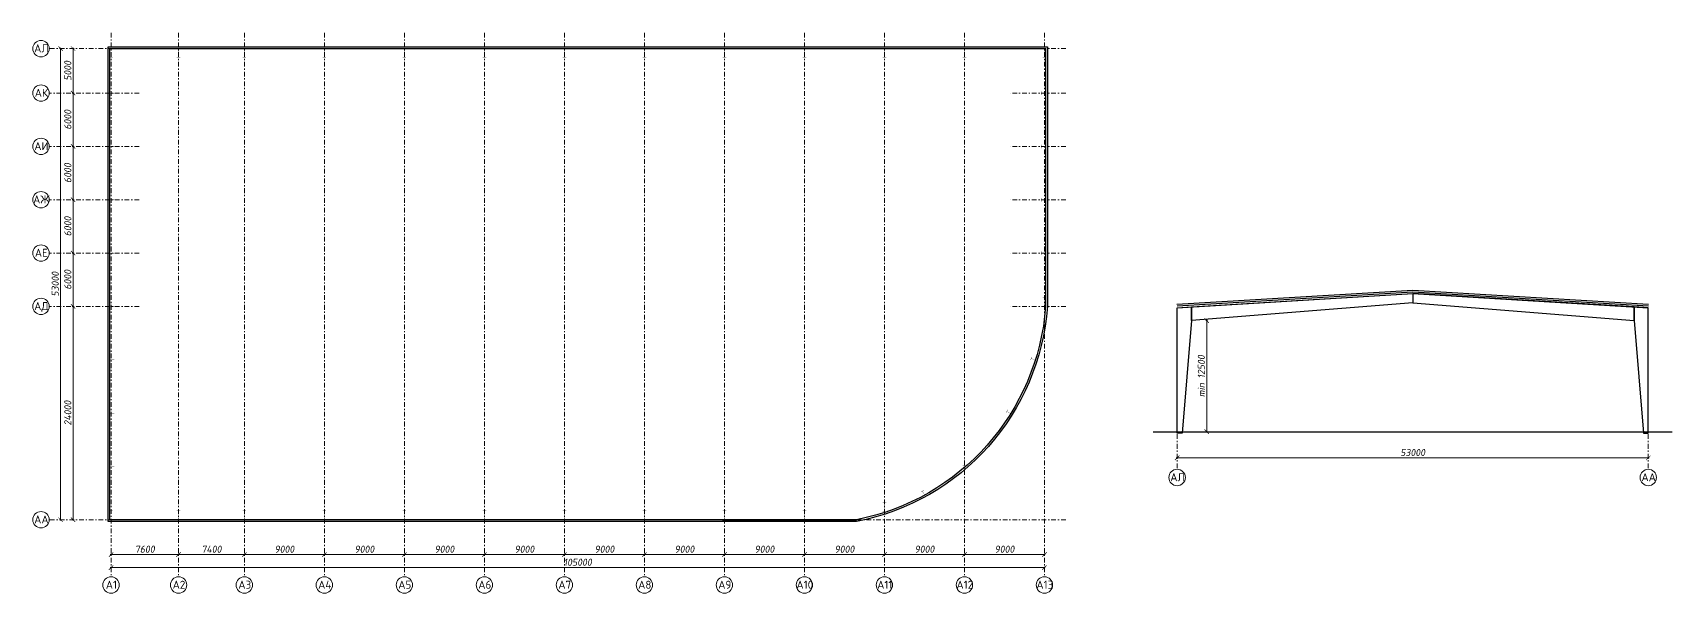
# Model space of a CAD drawing. Header units: millimetres. Extents: x -2648 to 2168491, y -277796 to 297800.
# Drawn here: x 1461859 to 1646277, y 129319 to 192365 of the extents above; entities that cross this region are included whole.
import ezdxf
from ezdxf.enums import TextEntityAlignment as Align

# ---------------------------------------------------------------- set-up
doc = ezdxf.new("R2010")
doc.units = ezdxf.units.MM
doc.linetypes.add('Штрихштриховая', pattern=[1093.611073, 529.166651, -211.666656, 141.111112, -211.666656])
doc.layers.get('0').update_dxf_attribs({"lineweight": 0})
doc.layers.get('Defpoints').update_dxf_attribs({"color": 252})
doc.layers.add('Axes', color=1, linetype='Continuous')
doc.layers.add('Dimension', color=162, linetype='Continuous', lineweight=25)
doc.layers.add('я_12', color=1, linetype='Continuous', lineweight=20)
doc.styles.add('Лена', font='isocpeur.ttf', dxfattribs={"oblique": 10})
doc.dimstyles.new('S-100', dxfattribs={"dimscale": 100, "dimtxt": 1, "dimasz": 1.5, "dimexe": 1, "dimexo": 1, "dimgap": 1, "dimtad": 1, "dimdec": 0, "dimzin": 0, "dimdsep": 46, "dimtxsty": 'Лена', "dimblk": 'ARCHTICK', "dimcen": 2, "dimdle": 1, "dimclrd": 256, "dimclre": 256, "dimclrt": 256, "dimadec": 0, "dimazin": 0, "dimtfac": 1, "dimtdec": 0, "dimtmove": 1, "dimatfit": 2, "dimfxl": 1, "dimtolj": 1, "dimtzin": 0, "dimlwd": 20, "dimlwe": 20, "dimarcsym": 0})

# ---------------------------------------------------------------- blocks, each defined once
blk = doc.blocks.new('_ArchTick')
at = {"color": 0, "linetype": 'ByBlock', "const_width": 0.15}
blk.add_lwpolyline([(-0.5, -0.5), (0.5, 0.5)], dxfattribs=at)
blk = doc.blocks.new('*D411')
at = {"layer": 'Defpoints', "color": 0, "lineweight": -2, "ltscale": 100, "transparency": 16777216}
for p in [(1470659, 133371), (1478259, 133672), (1478259, 131167)]:
    blk.add_point(p, dxfattribs=at)
at = {"layer": 'Dimension', "lineweight": 20, "ltscale": 100, "transparency": 16777216}
for p, q in [((1470559, 133672), (1478359, 133672)), ((1470659, 133572), (1470659, 133772)), ((1478259, 133572), (1478259, 133772))]:
    blk.add_line(p, q, dxfattribs=at)
at = {"layer": 'Dimension', "lineweight": 20, "ltscale": 100, "transparency": 16777216, "xscale": 500, "yscale": 500, "zscale": 500, "rotation": 180}
blk.add_blockref('_ArchTick', (1470659, 133672), dxfattribs=at)
at = {"layer": 'Dimension', "lineweight": 20, "ltscale": 100, "transparency": 16777216, "xscale": 500, "yscale": 500, "zscale": 500}
blk.add_blockref('_ArchTick', (1478259, 133672), dxfattribs=at)
at = {"layer": 'Dimension', "lineweight": -2, "ltscale": 100, "transparency": 16777216, "insert": (1474459, 134272), "char_height": 800, "attachment_point": 5, "style": 'Лена'}
blk.add_mtext('\\A1;7600', dxfattribs=at)
blk = doc.blocks.new('*D412')
at = {"layer": 'Defpoints', "color": 0, "lineweight": -2, "ltscale": 100, "transparency": 16777216}
for p in [(1470659, 133512), (1575659, 132200), (1575659, 131167)]:
    blk.add_point(p, dxfattribs=at)
at = {"layer": 'Dimension', "lineweight": 20, "ltscale": 100, "transparency": 16777216}
for p, q in [((1470559, 132200), (1575759, 132200)), ((1470659, 132300), (1470659, 132100)), ((1575659, 132100), (1575659, 132300))]:
    blk.add_line(p, q, dxfattribs=at)
at = {"layer": 'Dimension', "lineweight": 20, "ltscale": 100, "transparency": 16777216, "xscale": 500, "yscale": 500, "zscale": 500, "rotation": 180}
blk.add_blockref('_ArchTick', (1470659, 132200), dxfattribs=at)
at = {"layer": 'Dimension', "lineweight": 20, "ltscale": 100, "transparency": 16777216, "xscale": 500, "yscale": 500, "zscale": 500}
blk.add_blockref('_ArchTick', (1575659, 132200), dxfattribs=at)
at = {"layer": 'Dimension', "lineweight": -2, "ltscale": 100, "transparency": 16777216, "insert": (1523159, 132800), "char_height": 800, "attachment_point": 5, "style": 'Лена'}
blk.add_mtext('\\A1;105000', dxfattribs=at)
blk = doc.blocks.new('*D413')
at = {"layer": 'Defpoints', "color": 0, "lineweight": -2, "ltscale": 100, "transparency": 16777216}
for p in [(1463707, 190583), (1464985, 190583), (1463707, 137583)]:
    blk.add_point(p, dxfattribs=at)
at = {"layer": 'Dimension', "lineweight": 20, "ltscale": 100, "transparency": 16777216}
for p, q in [((1464885, 190583), (1465085, 190583)), ((1464985, 137483), (1464985, 190683)), ((1464885, 137583), (1465085, 137583))]:
    blk.add_line(p, q, dxfattribs=at)
at = {"layer": 'Dimension', "lineweight": 20, "ltscale": 100, "transparency": 16777216, "xscale": 500, "yscale": 500, "zscale": 500}
for p, rotation in [((1464985, 190583), 90), ((1464985, 137583), 270)]:
    blk.add_blockref('_ArchTick', p, dxfattribs=dict(at, rotation=rotation))
at = {"layer": 'Dimension', "lineweight": -2, "ltscale": 100, "transparency": 16777216, "insert": (1464385, 164083), "char_height": 800, "attachment_point": 5, "rotation": 90, "style": 'Лена'}
blk.add_mtext('\\A1;53000', dxfattribs=at)
blk = doc.blocks.new('*D414')
at = {"layer": 'Defpoints', "color": 0, "lineweight": -2, "ltscale": 100, "transparency": 16777216}
for p in [(1478259, 133371), (1485659, 133672), (1485659, 131167)]:
    blk.add_point(p, dxfattribs=at)
at = {"layer": 'Dimension', "lineweight": 20, "ltscale": 100, "transparency": 16777216}
for p, q in [((1478159, 133672), (1485759, 133672)), ((1478259, 133572), (1478259, 133772)), ((1485659, 133572), (1485659, 133772))]:
    blk.add_line(p, q, dxfattribs=at)
at = {"layer": 'Dimension', "lineweight": 20, "ltscale": 100, "transparency": 16777216, "xscale": 500, "yscale": 500, "zscale": 500, "rotation": 180}
blk.add_blockref('_ArchTick', (1478259, 133672), dxfattribs=at)
at = {"layer": 'Dimension', "lineweight": 20, "ltscale": 100, "transparency": 16777216, "xscale": 500, "yscale": 500, "zscale": 500}
blk.add_blockref('_ArchTick', (1485659, 133672), dxfattribs=at)
at = {"layer": 'Dimension', "lineweight": -2, "ltscale": 100, "transparency": 16777216, "insert": (1481959, 134272), "char_height": 800, "attachment_point": 5, "style": 'Лена'}
blk.add_mtext('\\A1;7400', dxfattribs=at)
blk = doc.blocks.new('*D415')
at = {"layer": 'Defpoints', "color": 0, "lineweight": -2, "ltscale": 100, "transparency": 16777216}
for p in [(1485659, 133371), (1494659, 133672), (1494659, 131167)]:
    blk.add_point(p, dxfattribs=at)
at = {"layer": 'Dimension', "lineweight": 20, "ltscale": 100, "transparency": 16777216}
for p, q in [((1485559, 133672), (1494759, 133672)), ((1485659, 133572), (1485659, 133772)), ((1494659, 133572), (1494659, 133772))]:
    blk.add_line(p, q, dxfattribs=at)
at = {"layer": 'Dimension', "lineweight": 20, "ltscale": 100, "transparency": 16777216, "xscale": 500, "yscale": 500, "zscale": 500, "rotation": 180}
blk.add_blockref('_ArchTick', (1485659, 133672), dxfattribs=at)
at = {"layer": 'Dimension', "lineweight": 20, "ltscale": 100, "transparency": 16777216, "xscale": 500, "yscale": 500, "zscale": 500}
blk.add_blockref('_ArchTick', (1494659, 133672), dxfattribs=at)
at = {"layer": 'Dimension', "lineweight": -2, "ltscale": 100, "transparency": 16777216, "insert": (1490159, 134272), "char_height": 800, "attachment_point": 5, "style": 'Лена'}
blk.add_mtext('\\A1;9000', dxfattribs=at)
blk = doc.blocks.new('*D416')
at = {"layer": 'Defpoints', "color": 0, "lineweight": -2, "ltscale": 100, "transparency": 16777216}
for p in [(1494659, 133371), (1503659, 133672), (1503659, 131167)]:
    blk.add_point(p, dxfattribs=at)
at = {"layer": 'Dimension', "lineweight": 20, "ltscale": 100, "transparency": 16777216}
for p, q in [((1494559, 133672), (1503759, 133672)), ((1494659, 133572), (1494659, 133772)), ((1503659, 133572), (1503659, 133772))]:
    blk.add_line(p, q, dxfattribs=at)
at = {"layer": 'Dimension', "lineweight": 20, "ltscale": 100, "transparency": 16777216, "xscale": 500, "yscale": 500, "zscale": 500, "rotation": 180}
blk.add_blockref('_ArchTick', (1494659, 133672), dxfattribs=at)
at = {"layer": 'Dimension', "lineweight": 20, "ltscale": 100, "transparency": 16777216, "xscale": 500, "yscale": 500, "zscale": 500}
blk.add_blockref('_ArchTick', (1503659, 133672), dxfattribs=at)
at = {"layer": 'Dimension', "lineweight": -2, "ltscale": 100, "transparency": 16777216, "insert": (1499159, 134272), "char_height": 800, "attachment_point": 5, "style": 'Лена'}
blk.add_mtext('\\A1;9000', dxfattribs=at)
blk = doc.blocks.new('*D417')
at = {"layer": 'Defpoints', "color": 0, "lineweight": -2, "ltscale": 100, "transparency": 16777216}
for p in [(1503659, 133371), (1512659, 133672), (1512659, 131167)]:
    blk.add_point(p, dxfattribs=at)
at = {"layer": 'Dimension', "lineweight": 20, "ltscale": 100, "transparency": 16777216}
for p, q in [((1503559, 133672), (1512759, 133672)), ((1503659, 133572), (1503659, 133772)), ((1512659, 133572), (1512659, 133772))]:
    blk.add_line(p, q, dxfattribs=at)
at = {"layer": 'Dimension', "lineweight": 20, "ltscale": 100, "transparency": 16777216, "xscale": 500, "yscale": 500, "zscale": 500, "rotation": 180}
blk.add_blockref('_ArchTick', (1503659, 133672), dxfattribs=at)
at = {"layer": 'Dimension', "lineweight": 20, "ltscale": 100, "transparency": 16777216, "xscale": 500, "yscale": 500, "zscale": 500}
blk.add_blockref('_ArchTick', (1512659, 133672), dxfattribs=at)
at = {"layer": 'Dimension', "lineweight": -2, "ltscale": 100, "transparency": 16777216, "insert": (1508159, 134272), "char_height": 800, "attachment_point": 5, "style": 'Лена'}
blk.add_mtext('\\A1;9000', dxfattribs=at)
blk = doc.blocks.new('*D418')
at = {"layer": 'Defpoints', "color": 0, "lineweight": -2, "ltscale": 100, "transparency": 16777216}
for p in [(1512659, 133371), (1521659, 133672), (1521659, 131167)]:
    blk.add_point(p, dxfattribs=at)
at = {"layer": 'Dimension', "lineweight": 20, "ltscale": 100, "transparency": 16777216}
for p, q in [((1512559, 133672), (1521759, 133672)), ((1512659, 133572), (1512659, 133772)), ((1521659, 133572), (1521659, 133772))]:
    blk.add_line(p, q, dxfattribs=at)
at = {"layer": 'Dimension', "lineweight": 20, "ltscale": 100, "transparency": 16777216, "xscale": 500, "yscale": 500, "zscale": 500, "rotation": 180}
blk.add_blockref('_ArchTick', (1512659, 133672), dxfattribs=at)
at = {"layer": 'Dimension', "lineweight": 20, "ltscale": 100, "transparency": 16777216, "xscale": 500, "yscale": 500, "zscale": 500}
blk.add_blockref('_ArchTick', (1521659, 133672), dxfattribs=at)
at = {"layer": 'Dimension', "lineweight": -2, "ltscale": 100, "transparency": 16777216, "insert": (1517159, 134272), "char_height": 800, "attachment_point": 5, "style": 'Лена'}
blk.add_mtext('\\A1;9000', dxfattribs=at)
blk = doc.blocks.new('*D419')
at = {"layer": 'Defpoints', "color": 0, "lineweight": -2, "ltscale": 100, "transparency": 16777216}
for p in [(1521659, 133371), (1530659, 133672), (1530659, 131167)]:
    blk.add_point(p, dxfattribs=at)
at = {"layer": 'Dimension', "lineweight": 20, "ltscale": 100, "transparency": 16777216}
for p, q in [((1521559, 133672), (1530759, 133672)), ((1521659, 133572), (1521659, 133772)), ((1530659, 133572), (1530659, 133772))]:
    blk.add_line(p, q, dxfattribs=at)
at = {"layer": 'Dimension', "lineweight": 20, "ltscale": 100, "transparency": 16777216, "xscale": 500, "yscale": 500, "zscale": 500, "rotation": 180}
blk.add_blockref('_ArchTick', (1521659, 133672), dxfattribs=at)
at = {"layer": 'Dimension', "lineweight": 20, "ltscale": 100, "transparency": 16777216, "xscale": 500, "yscale": 500, "zscale": 500}
blk.add_blockref('_ArchTick', (1530659, 133672), dxfattribs=at)
at = {"layer": 'Dimension', "lineweight": -2, "ltscale": 100, "transparency": 16777216, "insert": (1526159, 134272), "char_height": 800, "attachment_point": 5, "style": 'Лена'}
blk.add_mtext('\\A1;9000', dxfattribs=at)
blk = doc.blocks.new('*D420')
at = {"layer": 'Defpoints', "color": 0, "lineweight": -2, "ltscale": 100, "transparency": 16777216}
for p in [(1530659, 133371), (1539659, 133672), (1539659, 131167)]:
    blk.add_point(p, dxfattribs=at)
at = {"layer": 'Dimension', "lineweight": 20, "ltscale": 100, "transparency": 16777216}
for p, q in [((1530559, 133672), (1539759, 133672)), ((1530659, 133572), (1530659, 133772)), ((1539659, 133572), (1539659, 133772))]:
    blk.add_line(p, q, dxfattribs=at)
at = {"layer": 'Dimension', "lineweight": 20, "ltscale": 100, "transparency": 16777216, "xscale": 500, "yscale": 500, "zscale": 500, "rotation": 180}
blk.add_blockref('_ArchTick', (1530659, 133672), dxfattribs=at)
at = {"layer": 'Dimension', "lineweight": 20, "ltscale": 100, "transparency": 16777216, "xscale": 500, "yscale": 500, "zscale": 500}
blk.add_blockref('_ArchTick', (1539659, 133672), dxfattribs=at)
at = {"layer": 'Dimension', "lineweight": -2, "ltscale": 100, "transparency": 16777216, "insert": (1535159, 134272), "char_height": 800, "attachment_point": 5, "style": 'Лена'}
blk.add_mtext('\\A1;9000', dxfattribs=at)
blk = doc.blocks.new('*D421')
at = {"layer": 'Defpoints', "color": 0, "lineweight": -2, "ltscale": 100, "transparency": 16777216}
for p in [(1539659, 133371), (1548659, 133672), (1548659, 131167)]:
    blk.add_point(p, dxfattribs=at)
at = {"layer": 'Dimension', "lineweight": 20, "ltscale": 100, "transparency": 16777216}
for p, q in [((1539559, 133672), (1548759, 133672)), ((1539659, 133572), (1539659, 133772)), ((1548659, 133572), (1548659, 133772))]:
    blk.add_line(p, q, dxfattribs=at)
at = {"layer": 'Dimension', "lineweight": 20, "ltscale": 100, "transparency": 16777216, "xscale": 500, "yscale": 500, "zscale": 500, "rotation": 180}
blk.add_blockref('_ArchTick', (1539659, 133672), dxfattribs=at)
at = {"layer": 'Dimension', "lineweight": 20, "ltscale": 100, "transparency": 16777216, "xscale": 500, "yscale": 500, "zscale": 500}
blk.add_blockref('_ArchTick', (1548659, 133672), dxfattribs=at)
at = {"layer": 'Dimension', "lineweight": -2, "ltscale": 100, "transparency": 16777216, "insert": (1544159, 134272), "char_height": 800, "attachment_point": 5, "style": 'Лена'}
blk.add_mtext('\\A1;9000', dxfattribs=at)
blk = doc.blocks.new('*D422')
at = {"layer": 'Defpoints', "color": 0, "lineweight": -2, "ltscale": 100, "transparency": 16777216}
for p in [(1548659, 133371), (1557659, 133672), (1557659, 131167)]:
    blk.add_point(p, dxfattribs=at)
at = {"layer": 'Dimension', "lineweight": 20, "ltscale": 100, "transparency": 16777216}
for p, q in [((1548559, 133672), (1557759, 133672)), ((1548659, 133572), (1548659, 133772)), ((1557659, 133572), (1557659, 133772))]:
    blk.add_line(p, q, dxfattribs=at)
at = {"layer": 'Dimension', "lineweight": 20, "ltscale": 100, "transparency": 16777216, "xscale": 500, "yscale": 500, "zscale": 500, "rotation": 180}
blk.add_blockref('_ArchTick', (1548659, 133672), dxfattribs=at)
at = {"layer": 'Dimension', "lineweight": 20, "ltscale": 100, "transparency": 16777216, "xscale": 500, "yscale": 500, "zscale": 500}
blk.add_blockref('_ArchTick', (1557659, 133672), dxfattribs=at)
at = {"layer": 'Dimension', "lineweight": -2, "ltscale": 100, "transparency": 16777216, "insert": (1553159, 134272), "char_height": 800, "attachment_point": 5, "style": 'Лена'}
blk.add_mtext('\\A1;9000', dxfattribs=at)
blk = doc.blocks.new('*D423')
at = {"layer": 'Defpoints', "color": 0, "lineweight": -2, "ltscale": 100, "transparency": 16777216}
for p in [(1557659, 133371), (1566659, 133672), (1566659, 131167)]:
    blk.add_point(p, dxfattribs=at)
at = {"layer": 'Dimension', "lineweight": 20, "ltscale": 100, "transparency": 16777216}
for p, q in [((1557559, 133672), (1566759, 133672)), ((1557659, 133572), (1557659, 133772)), ((1566659, 133572), (1566659, 133772))]:
    blk.add_line(p, q, dxfattribs=at)
at = {"layer": 'Dimension', "lineweight": 20, "ltscale": 100, "transparency": 16777216, "xscale": 500, "yscale": 500, "zscale": 500, "rotation": 180}
blk.add_blockref('_ArchTick', (1557659, 133672), dxfattribs=at)
at = {"layer": 'Dimension', "lineweight": 20, "ltscale": 100, "transparency": 16777216, "xscale": 500, "yscale": 500, "zscale": 500}
blk.add_blockref('_ArchTick', (1566659, 133672), dxfattribs=at)
at = {"layer": 'Dimension', "lineweight": -2, "ltscale": 100, "transparency": 16777216, "insert": (1562159, 134272), "char_height": 800, "attachment_point": 5, "style": 'Лена'}
blk.add_mtext('\\A1;9000', dxfattribs=at)
blk = doc.blocks.new('*D424')
at = {"layer": 'Defpoints', "color": 0, "lineweight": -2, "ltscale": 100, "transparency": 16777216}
for p in [(1566659, 133371), (1575659, 133672), (1575659, 131167)]:
    blk.add_point(p, dxfattribs=at)
at = {"layer": 'Dimension', "lineweight": 20, "ltscale": 100, "transparency": 16777216}
for p, q in [((1566559, 133672), (1575759, 133672)), ((1566659, 133572), (1566659, 133772)), ((1575659, 133572), (1575659, 133772))]:
    blk.add_line(p, q, dxfattribs=at)
at = {"layer": 'Dimension', "lineweight": 20, "ltscale": 100, "transparency": 16777216, "xscale": 500, "yscale": 500, "zscale": 500, "rotation": 180}
blk.add_blockref('_ArchTick', (1566659, 133672), dxfattribs=at)
at = {"layer": 'Dimension', "lineweight": 20, "ltscale": 100, "transparency": 16777216, "xscale": 500, "yscale": 500, "zscale": 500}
blk.add_blockref('_ArchTick', (1575659, 133672), dxfattribs=at)
at = {"layer": 'Dimension', "lineweight": -2, "ltscale": 100, "transparency": 16777216, "insert": (1571159, 134272), "char_height": 800, "attachment_point": 5, "style": 'Лена'}
blk.add_mtext('\\A1;9000', dxfattribs=at)
blk = doc.blocks.new('*D425')
at = {"layer": 'Defpoints', "color": 0, "lineweight": -2, "ltscale": 100, "transparency": 16777216}
for p in [(1463707, 161583), (1466396, 161583), (1463707, 137583)]:
    blk.add_point(p, dxfattribs=at)
at = {"layer": 'Dimension', "lineweight": 20, "ltscale": 100, "transparency": 16777216}
for p, q in [((1466296, 161583), (1466496, 161583)), ((1466396, 137483), (1466396, 161683)), ((1466296, 137583), (1466496, 137583))]:
    blk.add_line(p, q, dxfattribs=at)
at = {"layer": 'Dimension', "lineweight": 20, "ltscale": 100, "transparency": 16777216, "xscale": 500, "yscale": 500, "zscale": 500}
for p, rotation in [((1466396, 161583), 90), ((1466396, 137583), 270)]:
    blk.add_blockref('_ArchTick', p, dxfattribs=dict(at, rotation=rotation))
at = {"layer": 'Dimension', "lineweight": -2, "ltscale": 100, "transparency": 16777216, "insert": (1465796, 149583), "char_height": 800, "attachment_point": 5, "rotation": 90, "style": 'Лена'}
blk.add_mtext('\\A1;24000', dxfattribs=at)
blk = doc.blocks.new('*D426')
at = {"layer": 'Defpoints', "color": 0, "lineweight": -2, "ltscale": 100, "transparency": 16777216}
for p in [(1463707, 167583), (1466396, 167583), (1463707, 161583)]:
    blk.add_point(p, dxfattribs=at)
at = {"layer": 'Dimension', "lineweight": 20, "ltscale": 100, "transparency": 16777216}
for p, q in [((1466296, 167583), (1466496, 167583)), ((1466396, 161483), (1466396, 167683)), ((1466296, 161583), (1466496, 161583))]:
    blk.add_line(p, q, dxfattribs=at)
at = {"layer": 'Dimension', "lineweight": 20, "ltscale": 100, "transparency": 16777216, "xscale": 500, "yscale": 500, "zscale": 500}
for p, rotation in [((1466396, 167583), 90), ((1466396, 161583), 270)]:
    blk.add_blockref('_ArchTick', p, dxfattribs=dict(at, rotation=rotation))
at = {"layer": 'Dimension', "lineweight": -2, "ltscale": 100, "transparency": 16777216, "insert": (1465796, 164583), "char_height": 800, "attachment_point": 5, "rotation": 90, "style": 'Лена'}
blk.add_mtext('\\A1;6000', dxfattribs=at)
blk = doc.blocks.new('*D427')
at = {"layer": 'Defpoints', "color": 0, "lineweight": -2, "ltscale": 100, "transparency": 16777216}
for p in [(1463707, 173583), (1466396, 173583), (1463707, 167583)]:
    blk.add_point(p, dxfattribs=at)
at = {"layer": 'Dimension', "lineweight": 20, "ltscale": 100, "transparency": 16777216}
for p, q in [((1466296, 173583), (1466496, 173583)), ((1466396, 167483), (1466396, 173683)), ((1466296, 167583), (1466496, 167583))]:
    blk.add_line(p, q, dxfattribs=at)
at = {"layer": 'Dimension', "lineweight": 20, "ltscale": 100, "transparency": 16777216, "xscale": 500, "yscale": 500, "zscale": 500}
for p, rotation in [((1466396, 173583), 90), ((1466396, 167583), 270)]:
    blk.add_blockref('_ArchTick', p, dxfattribs=dict(at, rotation=rotation))
at = {"layer": 'Dimension', "lineweight": -2, "ltscale": 100, "transparency": 16777216, "insert": (1465796, 170583), "char_height": 800, "attachment_point": 5, "rotation": 90, "style": 'Лена'}
blk.add_mtext('\\A1;6000', dxfattribs=at)
blk = doc.blocks.new('*D428')
at = {"layer": 'Defpoints', "color": 0, "lineweight": -2, "ltscale": 100, "transparency": 16777216}
for p in [(1463707, 179583), (1466396, 179583), (1463707, 173583)]:
    blk.add_point(p, dxfattribs=at)
at = {"layer": 'Dimension', "lineweight": 20, "ltscale": 100, "transparency": 16777216}
for p, q in [((1466296, 179583), (1466496, 179583)), ((1466396, 173483), (1466396, 179683)), ((1466296, 173583), (1466496, 173583))]:
    blk.add_line(p, q, dxfattribs=at)
at = {"layer": 'Dimension', "lineweight": 20, "ltscale": 100, "transparency": 16777216, "xscale": 500, "yscale": 500, "zscale": 500}
for p, rotation in [((1466396, 179583), 90), ((1466396, 173583), 270)]:
    blk.add_blockref('_ArchTick', p, dxfattribs=dict(at, rotation=rotation))
at = {"layer": 'Dimension', "lineweight": -2, "ltscale": 100, "transparency": 16777216, "insert": (1465796, 176583), "char_height": 800, "attachment_point": 5, "rotation": 90, "style": 'Лена'}
blk.add_mtext('\\A1;6000', dxfattribs=at)
blk = doc.blocks.new('*D429')
at = {"layer": 'Defpoints', "color": 0, "lineweight": -2, "ltscale": 100, "transparency": 16777216}
for p in [(1463707, 185583), (1466396, 185583), (1463707, 179583)]:
    blk.add_point(p, dxfattribs=at)
at = {"layer": 'Dimension', "lineweight": 20, "ltscale": 100, "transparency": 16777216}
for p, q in [((1466296, 185583), (1466496, 185583)), ((1466396, 179483), (1466396, 185683)), ((1466296, 179583), (1466496, 179583))]:
    blk.add_line(p, q, dxfattribs=at)
at = {"layer": 'Dimension', "lineweight": 20, "ltscale": 100, "transparency": 16777216, "xscale": 500, "yscale": 500, "zscale": 500}
for p, rotation in [((1466396, 185583), 90), ((1466396, 179583), 270)]:
    blk.add_blockref('_ArchTick', p, dxfattribs=dict(at, rotation=rotation))
at = {"layer": 'Dimension', "lineweight": -2, "ltscale": 100, "transparency": 16777216, "insert": (1465796, 182583), "char_height": 800, "attachment_point": 5, "rotation": 90, "style": 'Лена'}
blk.add_mtext('\\A1;6000', dxfattribs=at)
blk = doc.blocks.new('*D430')
at = {"layer": 'Defpoints', "color": 0, "lineweight": -2, "ltscale": 100, "transparency": 16777216}
for p in [(1463707, 190583), (1466396, 190583), (1463707, 185583)]:
    blk.add_point(p, dxfattribs=at)
at = {"layer": 'Dimension', "lineweight": 20, "ltscale": 100, "transparency": 16777216}
for p, q in [((1466296, 190583), (1466496, 190583)), ((1466396, 185483), (1466396, 190683)), ((1466296, 185583), (1466496, 185583))]:
    blk.add_line(p, q, dxfattribs=at)
at = {"layer": 'Dimension', "lineweight": 20, "ltscale": 100, "transparency": 16777216, "xscale": 500, "yscale": 500, "zscale": 500}
for p, rotation in [((1466396, 190583), 90), ((1466396, 185583), 270)]:
    blk.add_blockref('_ArchTick', p, dxfattribs=dict(at, rotation=rotation))
at = {"layer": 'Dimension', "lineweight": -2, "ltscale": 100, "transparency": 16777216, "insert": (1465796, 188083), "char_height": 800, "attachment_point": 5, "rotation": 90, "style": 'Лена'}
blk.add_mtext('\\A1;5000', dxfattribs=at)
blk = doc.blocks.new('*D552')
at = {"layer": 'Defpoints', "color": 0, "lineweight": -2, "ltscale": 100, "transparency": 16777216}
for p in [(1590585, 144541), (1590585, 143262), (1643585, 143262)]:
    blk.add_point(p, dxfattribs=at)
at = {"layer": 'Dimension', "lineweight": 20, "ltscale": 100, "transparency": 16777216}
for p, q in [((1643685, 144541), (1590485, 144541)), ((1590585, 144441), (1590585, 144641)), ((1643585, 144441), (1643585, 144641))]:
    blk.add_line(p, q, dxfattribs=at)
at = {"layer": 'Dimension', "lineweight": 20, "ltscale": 100, "transparency": 16777216, "xscale": 500, "yscale": 500, "zscale": 500, "rotation": 180}
blk.add_blockref('_ArchTick', (1590585, 144541), dxfattribs=at)
at = {"layer": 'Dimension', "lineweight": 20, "ltscale": 100, "transparency": 16777216, "xscale": 500, "yscale": 500, "zscale": 500}
blk.add_blockref('_ArchTick', (1643585, 144541), dxfattribs=at)
at = {"layer": 'Dimension', "lineweight": -2, "ltscale": 100, "transparency": 16777216, "insert": (1617085, 145141), "char_height": 800, "attachment_point": 5, "style": 'Лена'}
blk.add_mtext('\\A1;53000', dxfattribs=at)
blk = doc.blocks.new('*D557')
at = {"layer": 'Defpoints', "color": 0, "lineweight": -2, "ltscale": 100, "transparency": 16777216}
for p in [(1592185, 159990), (1593911, 159990), (1592701, 147490)]:
    blk.add_point(p, dxfattribs=at)
at = {"layer": 'Dimension', "lineweight": 20, "ltscale": 100, "transparency": 16777216}
for p, q in [((1593811, 159990), (1594011, 159990)), ((1593911, 147390), (1593911, 160090)), ((1593811, 147490), (1594011, 147490))]:
    blk.add_line(p, q, dxfattribs=at)
at = {"layer": 'Dimension', "lineweight": 20, "ltscale": 100, "transparency": 16777216, "xscale": 500, "yscale": 500, "zscale": 500}
for p, rotation in [((1593911, 159990), 90), ((1593911, 147490), 270)]:
    blk.add_blockref('_ArchTick', p, dxfattribs=dict(at, rotation=rotation))
at = {"layer": 'Dimension', "lineweight": -2, "ltscale": 100, "transparency": 16777216, "insert": (1593311, 153740), "char_height": 800, "attachment_point": 5, "rotation": 90, "style": 'Лена'}
blk.add_mtext('\\A1;min 12500', dxfattribs=at)

msp = doc.modelspace()

# ---------------------------------------------------------------- linework, layer by layer
at = {"lineweight": -2, "ltscale": 100}
for p, q in [((1590585.1, 161430.5), (1617085.1, 163020.5)), ((1587908.7, 147490.5), (1646277.2, 147490.5)), ((1539459.3, 137583.2), (1554503.4, 137583.2))]:
    msp.add_line(p, q, dxfattribs=at)
for points in [[(1470332.3, 190783.2), (1575986.3, 190783.2), (1575986.3, 161576, -0.33933885), (1554522.5, 137383.2), (1470332.3, 137383.2)], [(1470532.3, 190583.2), (1575786.3, 190583.2), (1575786.3, 161583.2), (1575786.3, 161583.2, -0.33906154), (1554503.4, 137583.2), (1470532.3, 137583.2)]]:
    msp.add_lwpolyline(points, format="xyb", close=True, dxfattribs=at)
at = {"lineweight": -2, "ltscale": 100, "const_width": 30}
for points in [[(1470459.3, 190583.2), (1470859.3, 190583.2)], [(1470659.3, 190583.2), (1470659.3, 189583.2)], [(1478059.3, 190583.2), (1478459.3, 190583.2)], [(1478259.3, 190583.2), (1478259.3, 189583.2)], [(1485459.3, 190583.2), (1485859.3, 190583.2)], [(1485659.3, 190583.2), (1485659.3, 189583.2)], [(1494459.3, 190583.2), (1494859.3, 190583.2)], [(1494659.3, 190583.2), (1494659.3, 189583.2)], [(1503459.3, 190583.2), (1503859.3, 190583.2)], [(1503659.3, 190583.2), (1503659.3, 189583.2)], [(1512459.3, 190583.2), (1512859.3, 190583.2)], [(1512659.3, 190583.2), (1512659.3, 189583.2)], [(1521459.3, 190583.2), (1521859.3, 190583.2)], [(1521659.3, 190583.2), (1521659.3, 189583.2)], [(1530459.3, 190583.2), (1530859.3, 190583.2)], [(1530659.3, 190583.2), (1530659.3, 189583.2)], [(1539459.3, 190583.2), (1539859.3, 190583.2)], [(1539659.3, 190583.2), (1539659.3, 189583.2)], [(1548459.3, 190583.2), (1548859.3, 190583.2)], [(1548659.3, 190583.2), (1548659.3, 189583.2)], [(1557459.3, 190583.2), (1557859.3, 190583.2)], [(1557659.3, 190583.2), (1557659.3, 189583.2)], [(1566459.3, 190583.2), (1566859.3, 190583.2)], [(1566659.3, 190583.2), (1566659.3, 189583.2)], [(1575459.3, 190583.2), (1575859.3, 190583.2)], [(1575659.3, 190583.2), (1575659.3, 189583.2)], [(1470459.3, 189583.2), (1470859.3, 189583.2)], [(1478059.3, 189583.2), (1478459.3, 189583.2)], [(1485459.3, 189583.2), (1485859.3, 189583.2)], [(1494459.3, 189583.2), (1494859.3, 189583.2)], [(1503459.3, 189583.2), (1503859.3, 189583.2)], [(1512459.3, 189583.2), (1512859.3, 189583.2)], [(1521459.3, 189583.2), (1521859.3, 189583.2)], [(1530459.3, 189583.2), (1530859.3, 189583.2)], [(1539459.3, 189583.2), (1539859.3, 189583.2)], [(1548459.3, 189583.2), (1548859.3, 189583.2)], [(1557459.3, 189583.2), (1557859.3, 189583.2)], [(1566459.3, 189583.2), (1566859.3, 189583.2)], [(1575459.3, 189583.2), (1575859.3, 189583.2)], [(1470532.3, 185383.2), (1470532.3, 185783.2)], [(1470532.3, 185583.2), (1471032.3, 185583.2)], [(1471032.3, 185383.2), (1471032.3, 185783.2)], [(1575286.3, 185383.2), (1575286.3, 185783.2)], [(1575286.3, 185583.2), (1575786.3, 185583.2)], [(1575786.3, 185383.2), (1575786.3, 185783.2)], [(1470532.3, 179383.2), (1470532.3, 179783.2)], [(1470532.3, 179583.2), (1471032.3, 179583.2)], [(1471032.3, 179383.2), (1471032.3, 179783.2)], [(1575286.3, 179383.2), (1575286.3, 179783.2)], [(1575286.3, 179583.2), (1575786.3, 179583.2)], [(1575786.3, 179383.2), (1575786.3, 179783.2)], [(1470532.3, 173383.2), (1470532.3, 173783.2)], [(1470532.3, 173583.2), (1471032.3, 173583.2)], [(1471032.3, 173383.2), (1471032.3, 173783.2)], [(1575286.3, 173383.2), (1575286.3, 173783.2)], [(1575286.3, 173583.2), (1575786.3, 173583.2)], [(1575786.3, 173383.2), (1575786.3, 173783.2)], [(1470532.3, 167383.2), (1470532.3, 167783.2)], [(1470532.3, 167583.2), (1471032.3, 167583.2)], [(1471032.3, 167383.2), (1471032.3, 167783.2)], [(1575286.3, 167383.2), (1575286.3, 167783.2)], [(1575286.3, 167583.2), (1575786.3, 167583.2)], [(1575786.3, 167383.2), (1575786.3, 167783.2)], [(1575459.3, 162583.2), (1575859.3, 162583.2)], [(1575659.3, 162583.2), (1575659.3, 161583.2)], [(1470532.3, 161383.2), (1470532.3, 161783.2)], [(1470532.3, 161583.2), (1471032.3, 161583.2)], [(1471032.3, 161383.2), (1471032.3, 161783.2)], [(1575459.3, 161583.2), (1575859.3, 161583.2)], [(1470532.3, 155383.2), (1470532.3, 155783.2)], [(1470532.3, 155583.2), (1471032.3, 155583.2)], [(1471032.3, 155383.2), (1471032.3, 155783.2)], [(1574102.7, 155521.7), (1574223.4, 155903)], [(1574163, 155712.4), (1574639.7, 155561.5)], [(1574579.3, 155370.8), (1574700.1, 155752.1)], [(1470532.3, 149383.2), (1470532.3, 149783.2)], [(1470532.3, 149583.2), (1471032.3, 149583.2)], [(1471032.3, 149383.2), (1471032.3, 149783.2)], [(1571332.8, 149611.1), (1571538.6, 149954.1)], [(1571435.7, 149782.6), (1571864.5, 149525.4)], [(1571761.6, 149353.9), (1571967.4, 149696.9)], [(1566459.3, 144643.2), (1566859.3, 144643.2)], [(1566659.3, 144643.2), (1566659.3, 143643.2)], [(1470532.3, 143383.2), (1470532.3, 143783.2)], [(1470532.3, 143583.2), (1471032.3, 143583.2)], [(1471032.3, 143383.2), (1471032.3, 143783.2)], [(1566459.3, 143643.2), (1566859.3, 143643.2)], [(1561756.2, 140694.8), (1562105.5, 140889.8)], [(1561930.8, 140792.3), (1562174.6, 140355.8)], [(1562000, 140258.3), (1562349.2, 140453.3)], [(1470459.3, 138583.2), (1470859.3, 138583.2)], [(1470659.3, 138583.2), (1470659.3, 137583.2)], [(1478059.3, 138583.2), (1478459.3, 138583.2)], [(1478259.3, 138583.2), (1478259.3, 137583.2)], [(1485459.3, 138583.2), (1485859.3, 138583.2)], [(1485659.3, 138583.2), (1485659.3, 137583.2)], [(1494459.3, 138583.2), (1494859.3, 138583.2)], [(1494659.3, 138583.2), (1494659.3, 137583.2)], [(1503459.3, 138583.2), (1503859.3, 138583.2)], [(1503659.3, 138583.2), (1503659.3, 137583.2)], [(1512459.3, 138583.2), (1512859.3, 138583.2)], [(1512659.3, 138583.2), (1512659.3, 137583.2)], [(1521459.3, 138583.2), (1521859.3, 138583.2)], [(1521659.3, 138583.2), (1521659.3, 137583.2)], [(1530459.3, 138583.2), (1530859.3, 138583.2)], [(1530659.3, 138583.2), (1530659.3, 137583.2)], [(1539459.3, 138583.2), (1539859.3, 138583.2)], [(1539659.3, 138583.2), (1539659.3, 137583.2)], [(1548459.3, 138583.2), (1548859.3, 138583.2)], [(1548659.3, 138583.2), (1548659.3, 137583.2)], [(1557459.3, 139473.2), (1557859.3, 139473.2)], [(1557459.3, 138473.2), (1557859.3, 138473.2)], [(1557659.3, 139473.2), (1557659.3, 138473.2)], [(1470459.3, 137583.2), (1470859.3, 137583.2)], [(1478059.3, 137583.2), (1478459.3, 137583.2)], [(1485459.3, 137583.2), (1485859.3, 137583.2)], [(1494459.3, 137583.2), (1494859.3, 137583.2)], [(1503459.3, 137583.2), (1503859.3, 137583.2)], [(1512459.3, 137583.2), (1512859.3, 137583.2)], [(1521459.3, 137583.2), (1521859.3, 137583.2)], [(1530459.3, 137583.2), (1530859.3, 137583.2)], [(1539459.3, 137583.2), (1539859.3, 137583.2)], [(1548459.3, 137583.2), (1548859.3, 137583.2)]]:
    msp.add_lwpolyline(points, dxfattribs=at)
at = {"lineweight": -2, "ltscale": 100}
for points in [[(1590561.1, 161829.8), (1617085.1, 163421.2), (1643609.1, 161829.8)], [(1590573.1, 161630.1), (1617085.1, 163220.8), (1643597.1, 161630.1)], [(1590585.1, 161430.5), (1617085.1, 163020.5), (1643585.1, 161430.5)]]:
    msp.add_lwpolyline(points, dxfattribs=at)
for points in [[(1592185.1, 161526.5), (1617085.1, 163020.5), (1617085.1, 161978), (1592185.1, 159990.5)], [(1641985.1, 161526.5), (1617085.1, 163020.5), (1617085.1, 161978), (1641985.1, 159990.5)], [(1590585.1, 161430.5), (1592185.1, 161526.5), (1592185.1, 159990.5), (1591135.1, 147340.5), (1590585.1, 147340.5)], [(1643585.1, 161430.5), (1641985.1, 161526.5), (1641985.1, 159990.5), (1643035.1, 147340.5), (1643585.1, 147340.5)]]:
    msp.add_lwpolyline(points, close=True, dxfattribs=at)
at = {"layer": 'я_12', "linetype": 'Штрихштриховая'}
for p, q in [((1470659.3, 192364.8), (1470659.3, 131166.7)), ((1478259.3, 192364.8), (1478259.3, 131166.7)), ((1485659.3, 192364.8), (1485659.3, 131166.7)), ((1494659.3, 192364.8), (1494659.3, 131166.7)), ((1503659.3, 192364.8), (1503659.3, 131166.7)), ((1512659.3, 192364.8), (1512659.3, 131166.7)), ((1521659.3, 192364.8), (1521659.3, 131166.7)), ((1530659.3, 192364.8), (1530659.3, 131166.7)), ((1539659.3, 192364.8), (1539659.3, 131166.7)), ((1548659.3, 192364.8), (1548659.3, 131166.7)), ((1557659.3, 192364.8), (1557659.3, 131166.7)), ((1566659.3, 192364.8), (1566659.3, 131166.7)), ((1575659.3, 192364.8), (1575659.3, 131166.7)), ((1578052.1, 190583.2), (1463706.9, 190583.2)), ((1473812.2, 185583.2), (1463706.9, 185583.2)), ((1578052.1, 185583.2), (1571834.1, 185583.2)), ((1473812.2, 179583.2), (1463706.9, 179583.2)), ((1578052.1, 179583.2), (1571834.1, 179583.2)), ((1473812.2, 173583.2), (1463706.9, 173583.2)), ((1578052.1, 173583.2), (1571834.1, 173583.2)), ((1473812.2, 167583.2), (1463706.9, 167583.2)), ((1578052.1, 167583.2), (1571834.1, 167583.2)), ((1473812.2, 161583.2), (1463706.9, 161583.2)), ((1578052.1, 161583.2), (1571834.1, 161583.2)), ((1590585.1, 149388.1), (1590585.1, 143262.4)), ((1643585.1, 149388.1), (1643585.1, 143262.4)), ((1578052.1, 137583.2), (1463706.9, 137583.2))]:
    msp.add_line(p, q, dxfattribs=at)
at = {"layer": 'я_12', "linetype": 'Continuous', "ltscale": 5}
for centre in [(1462782.9, 190583.2), (1462782.9, 185583.2), (1462782.9, 179583.2), (1462782.9, 173583.2), (1462782.9, 167583.2), (1462782.9, 161583.2), (1590585.1, 142338.4), (1643585.1, 142338.4), (1462782.9, 137583.2), (1470659.3, 130242.7), (1478259.3, 130242.7), (1485659.3, 130242.7), (1494659.3, 130242.7), (1503659.3, 130242.7), (1512659.3, 130242.7), (1521659.3, 130242.7), (1530659.3, 130242.7), (1539659.3, 130242.7), (1548659.3, 130242.7), (1557659.3, 130242.7), (1566659.3, 130242.7), (1575659.3, 130242.7)]:
    msp.add_circle(centre, 924, dxfattribs=at)

# ---------------------------------------------------------------- texts
at = {"layer": 'Axes', "style": 'Лена'}
for s, p in [('АЛ', (1462827.3, 190163.9)), ('АК', (1462827.3, 185163.9)), ('АИ', (1462827.3, 179163.9)), ('АЖ', (1462827.3, 173163.9)), ('АЕ', (1462827.3, 167163.9)), ('АД', (1462827.3, 161163.9)), ('АЛ', (1590629.5, 141919)), ('АА', (1643629.5, 141919)), ('АА', (1462827.3, 137163.9)), ('А1', (1470703.8, 129823.4)), ('А2', (1478303.8, 129823.4)), ('А3', (1485703.8, 129823.4)), ('А4', (1494703.8, 129823.4)), ('А5', (1503703.8, 129823.4)), ('А6', (1512703.8, 129823.4)), ('А7', (1521703.8, 129823.4)), ('А8', (1530703.8, 129823.4)), ('А9', (1539703.8, 129823.4)), ('А10', (1548703.8, 129823.4)), ('А11', (1557703.8, 129823.4)), ('А12', (1566703.8, 129823.4)), ('А13', (1575703.8, 129823.4))]:
    msp.add_text(s, height=900, dxfattribs=at).set_placement(p, align=Align.CENTER)

# ---------------------------------------------------------------- dimensions: what is measured, and where the dimension line sits
at = {"layer": 'Dimension', "color": 1, "lineweight": -2, "ltscale": 100}
for base, p1, p2, angle, picture, middle in [((1464985.4, 190583.2), (1463706.9, 137583.2), (1463706.9, 190583.2), 90, '*D413', (1464385.4, 164083.2)), ((1466395.7, 190583.2), (1463706.9, 185583.2), (1463706.9, 190583.2), 90, '*D430', (1465795.7, 188083.2)), ((1466395.7, 185583.2), (1463706.9, 179583.2), (1463706.9, 185583.2), 90, '*D429', (1465795.7, 182583.2)), ((1466395.7, 179583.2), (1463706.9, 173583.2), (1463706.9, 179583.2), 90, '*D428', (1465795.7, 176583.2)), ((1466395.7, 173583.2), (1463706.9, 167583.2), (1463706.9, 173583.2), 90, '*D427', (1465795.7, 170583.2)), ((1466395.7, 167583.2), (1463706.9, 161583.2), (1463706.9, 167583.2), 90, '*D426', (1465795.7, 164583.2)), ((1466395.7, 161583.2), (1463706.9, 137583.2), (1463706.9, 161583.2), 90, '*D425', (1465795.7, 149583.2)), ((1590585.1, 144540.9), (1643585.1, 143262.4), (1590585.1, 143262.4), 180, '*D552', (1617085.1, 145140.9))]:
    dim = msp.add_linear_dim(base=base, p1=p1, p2=p2, angle=angle, dimstyle='S-100', override={"dimtxt": 8, "dimasz": 5, "dimgap": 2, "dimtxsty": 'Лена', "dimatfit": 3, "dimfxlon": 1}, dxfattribs=at)
    dim.commit()
    dim.dimension.update_dxf_attribs({"geometry": picture, "text_midpoint": middle})
dim = msp.add_linear_dim(base=(1593911.4, 159990.5), p1=(1592701, 147490.5), p2=(1592185.1, 159990.5), angle=90, text='min <>', dimstyle='S-100', override={"dimtxt": 8, "dimasz": 5, "dimgap": 2, "dimtxsty": 'Лена', "dimatfit": 3, "dimfxlon": 1}, dxfattribs=at)
dim.commit()
dim.dimension.update_dxf_attribs({"geometry": '*D557', "text_midpoint": (1593311.1, 153740.5)})
for base, p1, p2, picture, middle in [((1478259.3, 133672), (1470659.3, 133371.2), (1478259.3, 131166.7), '*D411', (1474459.3, 134272)), ((1485659.3, 133672), (1478259.3, 133371.2), (1485659.3, 131166.7), '*D414', (1481959.3, 134272)), ((1494659.3, 133672), (1485659.3, 133371.2), (1494659.3, 131166.7), '*D415', (1490159.3, 134272)), ((1503659.3, 133672), (1494659.3, 133371.2), (1503659.3, 131166.7), '*D416', (1499159.3, 134272)), ((1512659.3, 133672), (1503659.3, 133371.2), (1512659.3, 131166.7), '*D417', (1508159.3, 134272)), ((1521659.3, 133672), (1512659.3, 133371.2), (1521659.3, 131166.7), '*D418', (1517159.3, 134272)), ((1530659.3, 133672), (1521659.3, 133371.2), (1530659.3, 131166.7), '*D419', (1526159.3, 134272)), ((1539659.3, 133672), (1530659.3, 133371.2), (1539659.3, 131166.7), '*D420', (1535159.3, 134272)), ((1548659.3, 133672), (1539659.3, 133371.2), (1548659.3, 131166.7), '*D421', (1544159.3, 134272)), ((1557659.3, 133672), (1548659.3, 133371.2), (1557659.3, 131166.7), '*D422', (1553159.3, 134272)), ((1566659.3, 133672), (1557659.3, 133371.2), (1566659.3, 131166.7), '*D423', (1562159.3, 134272)), ((1575659.3, 133672), (1566659.3, 133371.2), (1575659.3, 131166.7), '*D424', (1571159.3, 134272)), ((1575659.3, 132199.7), (1470659.3, 133511.8), (1575659.3, 131166.7), '*D412', (1523159.3, 132799.7))]:
    dim = msp.add_linear_dim(base=base, p1=p1, p2=p2, dimstyle='S-100', override={"dimtxt": 8, "dimasz": 5, "dimgap": 2, "dimtxsty": 'Лена', "dimatfit": 3, "dimfxlon": 1}, dxfattribs=at)
    dim.commit()
    dim.dimension.update_dxf_attribs({"geometry": picture, "text_midpoint": middle})

doc.saveas('drawing.dxf')
